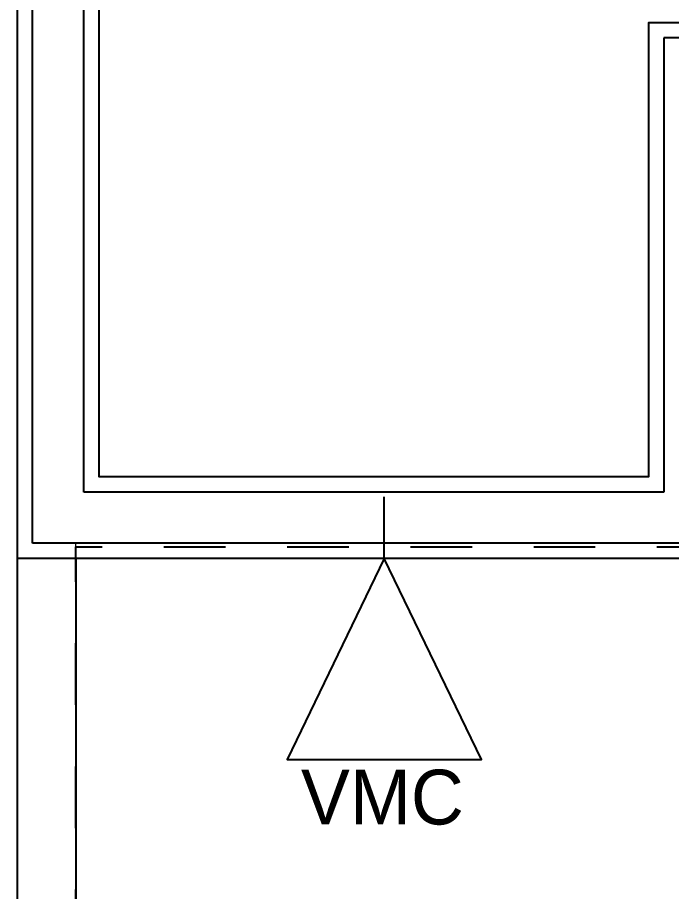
# Model space of a CAD drawing. Header units: centimetres. Extents: x 2648 to 12729, y 1890 to 6224.
# Drawn here: x 8892.1 to 8948.3, y 3152.5 to 3227.6 of the extents above; entities that cross this region are included whole.
import ezdxf

# ---------------------------------------------------------------- set-up
doc = ezdxf.new("R2010")
doc.units = ezdxf.units.CM
for name, pattern in [('ISO-03', [1.5, 0.6, -0.9]), ('Style de ligne -1', [0.41664, 0.20828, -0.20836]), ('VW-01', [0.41656, 0.20828, -0.20828])]:
    doc.linetypes.add(name, pattern=pattern)
for name, color, linetype in [('B aménagement intérieur', 252, 'Continuous'), ('B Faux plafonds', 9, 'Continuous'), ('B Général', 252, 'Continuous'), ('C ANNOTATIONS-prestations', 252, 'Continuous'), ('C ANNOTATIONS-textes-numérotation gaine', 252, 'ISO-03'), ('D SURFACES-shab', 252, 'Continuous'), ('F REMPLISSAGE-vert clair', 252, 'Continuous'), ('F REMPLISSAGE-vert foncé', 252, 'Continuous'), ('prlm-GT', 242, 'Continuous')]:
    doc.layers.add(name, color=color, linetype=linetype)
doc.styles.add('Eurostile', font='Eurosti.TTF')

# ---------------------------------------------------------------- blocks, each defined once
blk = doc.blocks.new('B 80.Groupe-22-1')
at = {"layer": 'B Général', "linetype": 'VW-01', "ltscale": 25.4, "flags": 128}
blk.add_lwpolyline([(8899.107, 3252.389), (8946.296, 3252.389), (8946.296, 3188.089), (8899.107, 3188.089)], close=True, dxfattribs=at)
blk = doc.blocks.new('B 80.Placard 60.130')
at = {"layer": 'B Général', "linetype": 'Continuous', "flags": 128}
blk.add_lwpolyline([(65, -30.193), (65, 29.807), (-65, 29.807), (-65, -30.193)], dxfattribs=at)
blk = doc.blocks.new('B 80.WC-plan-PMR')
at = {"layer": 'B Général', "linetype": 'Style de ligne -1', "ltscale": 25.4, "flags": 128}
blk.add_lwpolyline([(-114.5, 112.5), (15.5, 112.5), (15.5, 32.5), (-114.5, 32.5)], close=True, dxfattribs=at)
blk = doc.blocks.new('B 80.VMC')
at = {"layer": 'B Général', "linetype": 'Style de ligne -1', "ltscale": 25.4}
blk.add_line((0, 10.771), (0, 17), dxfattribs=at)
at = {"layer": 'B Général', "linetype": 'Continuous', "flags": 128}
blk.add_lwpolyline([(0, 10.771), (-8.34, -6.522), (8.34, -6.522)], close=True, dxfattribs=at)
at = {"layer": 'C ANNOTATIONS-prestations', "insert": (-7.149, -7.39), "char_height": 4.706, "attachment_point": 1, "line_spacing_factor": 0.894142, "style": 'Eurostile'}
blk.add_mtext('VMC', dxfattribs=at)

msp = doc.modelspace()

# ---------------------------------------------------------------- linework, layer by layer
at = {"layer": 'B aménagement intérieur', "linetype": 'Continuous'}
for p, q in [((8892.107, 3181.089), (8892.107, 3252.389)), ((8899.107, 3188.089), (8899.107, 3252.389)), ((9042.796, 3227.104), (8946.296, 3227.105)), ((8946.296, 3227.105), (8946.296, 3188.085)), ((8946.296, 3188.085), (8899.107, 3188.089)), ((8953.296, 3181.085), (8892.107, 3181.089))]:
    msp.add_line(p, q, dxfattribs=at)
at = {"layer": 'B Faux plafonds', "linetype": 'VW-01', "ltscale": 25.4, "flags": 128}
msp.add_lwpolyline([(8897.107, 3181.089), (8897.107, 3052.389), (8892.107, 3052.389), (8892.107, 3117.389), (8806.65, 3117.389), (8806.65, 2921.691), (9033.793, 2921.691), (9033.793, 2886.691), (8964.793, 2886.691), (8964.794, 2731.15), (9019.794, 2731.15), (9019.794, 2638.15), (8964.796, 2638.15), (8964.797, 2545.15), (9190.796, 2545.15), (9190.796, 3047.389), (9042.796, 3047.389), (9042.796, 3181.089)], close=True, dxfattribs=at)
at = {"layer": 'B Général', "linetype": 'Continuous'}
msp.add_line((8897.107, 3181.089), (8897.107, 3049.889), dxfattribs=at)
msp.add_line((8897.107, 3181.089), (8897.107, 3049.889), dxfattribs=at)
at = {"layer": 'D SURFACES-shab', "lineweight": 18, "flags": 128}
for points in [[(8452.485, 3252.389), (8452.485, 2921.691), (8801.65, 2921.691), (8801.65, 3122.389), (8892.107, 3122.389), (8892.107, 3252.389)], [(8897.107, 3182.389), (9042.796, 3182.389), (9042.796, 3052.389), (8897.107, 3052.389)]]:
    msp.add_lwpolyline(points, close=True, dxfattribs=at)
at = {"layer": 'F REMPLISSAGE-vert clair'}
for p, q in [((8893.407, 3182.389), (8893.407, 3252.389)), ((8897.807, 3186.789), (8897.807, 3252.389)), ((9042.796, 3225.804), (8947.596, 3225.805)), ((8947.596, 3225.805), (8947.596, 3186.785)), ((8947.596, 3186.785), (8897.807, 3186.789)), ((8951.996, 3182.385), (8893.407, 3182.389))]:
    msp.add_line(p, q, dxfattribs=at)
at = {"layer": 'F REMPLISSAGE-vert foncé', "linetype": 'Continuous'}
for p, q in [((8892.107, 3181.089), (8892.107, 3252.389)), ((8899.107, 3188.089), (8899.107, 3252.389)), ((9042.796, 3227.104), (8946.296, 3227.105)), ((8946.296, 3227.105), (8946.296, 3188.085)), ((8946.296, 3188.085), (8899.107, 3188.089)), ((8953.296, 3181.085), (8892.107, 3181.089))]:
    msp.add_line(p, q, dxfattribs=at)
at = {"layer": 'F REMPLISSAGE-vert foncé'}
for p, q in [((8893.407, 3182.389), (8893.407, 3252.389)), ((8897.807, 3186.789), (8897.807, 3252.389)), ((9042.796, 3225.804), (8947.596, 3225.805)), ((8947.596, 3225.805), (8947.596, 3186.785)), ((8947.596, 3186.785), (8897.807, 3186.789)), ((8951.996, 3182.385), (8893.407, 3182.389))]:
    msp.add_line(p, q, dxfattribs=at)
at = {"layer": 'prlm-GT'}
msp.add_lwpolyline([(8899.107, 3252.389), (9042.796, 3252.389), (9042.796, 3227.104), (8946.296, 3227.104), (8946.296, 3188.089), (8899.107, 3188.089)], close=True, dxfattribs=at)

# ---------------------------------------------------------------- block references
at = {"layer": 'B Général'}
for name, p, rotation in [('B 80.Placard 60.130', (8862.3, 3187.389), 270), ('B 80.WC-plan-PMR', (9009.607, 3166.589), 90)]:
    msp.add_blockref(name, p, dxfattribs=dict(at, rotation=rotation))
msp.add_blockref('B 80.VMC', (8923.596, 3170.318), dxfattribs=at)
at = {"layer": 'C ANNOTATIONS-textes-numérotation gaine'}
msp.add_blockref('B 80.Groupe-22-1', (0, 0), dxfattribs=at)

doc.saveas('drawing.dxf')
